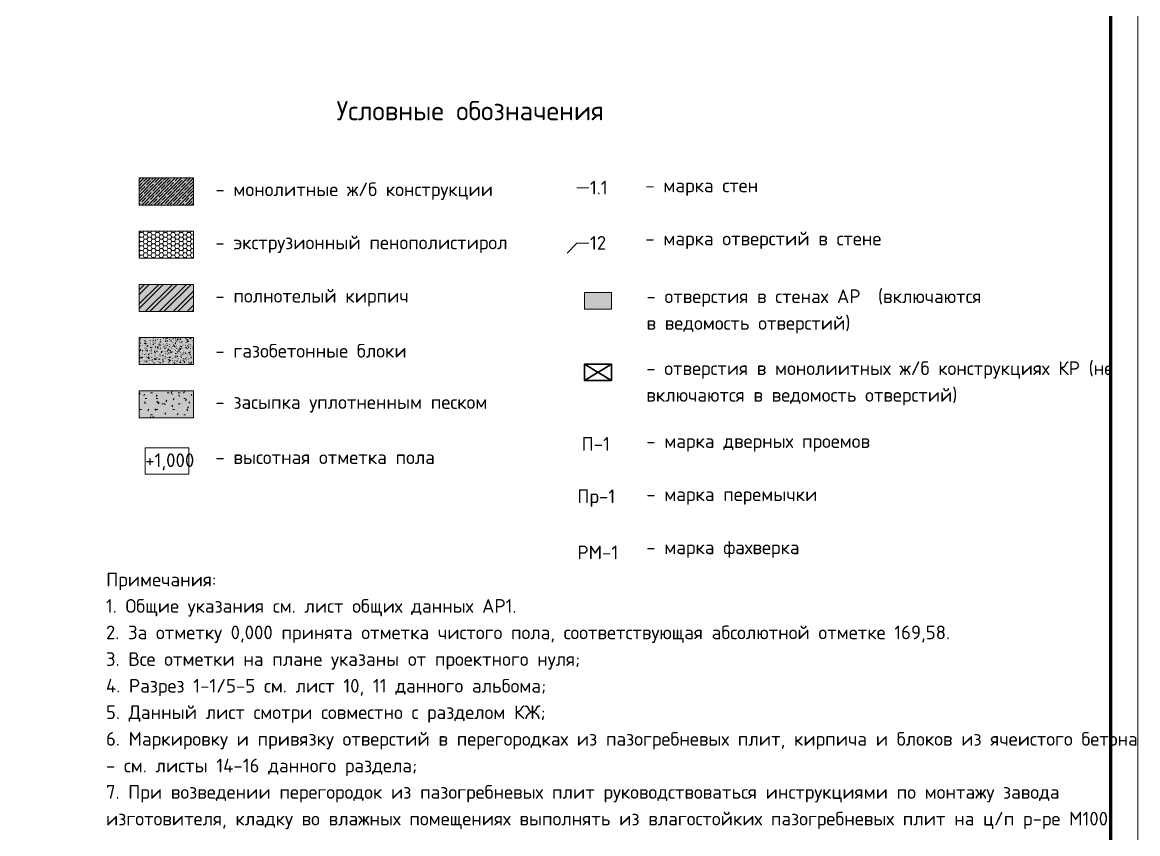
# Model space of a CAD drawing. Header units: millimetres. Extents: x -84737 to 172119, y -43083 to 59399.
# Drawn here: x -21181 to -649, y -28324 to -13387 of the extents above; entities that cross this region are included whole.
import ezdxf

# ---------------------------------------------------------------- set-up
doc = ezdxf.new("R2010")
doc.units = ezdxf.units.MM
doc.layers.add('PDF _Геометрия', color=7, linetype='Continuous')
doc.layers.add('PDF _Текст', color=7, linetype='Continuous')
doc.layers.add('PDF _Сплошная заливка', color=7, linetype='Continuous', true_color=0xffffff)
doc.styles.add('PDF ISOCPEUR', font='isocpeur.ttf')

msp = doc.modelspace()

# ---------------------------------------------------------------- linework, layer by layer
at = {"layer": 'PDF _Геометрия', "lineweight": 20}
msp.add_lwpolyline([(-649, 16309), (-649, -43083), (-84737, -43083), (-84737, 16309)], close=True, dxfattribs=at)
at = {"layer": 'PDF _Геометрия', "lineweight": 60}
msp.add_lwpolyline([(-1148, 15809), (-1148, -42583), (-82744, -42583), (-82744, 15809)], close=True, dxfattribs=at)
at = {"layer": 'PDF _Геометрия', "lineweight": 9}
for points in [[(-19031, -16345), (-18938, -16248)], [(-19031, -16460), (-18824, -16248)], [(-19031, -16574), (-18709, -16248)], [(-19031, -16688), (-18595, -16248)], [(-19031, -16405), (-18980, -16350)], [(-19023, -16278), (-19018, -16278)], [(-19010, -16265), (-18993, -16248)], [(-18993, -16477), (-18921, -16409)], [(-18980, -16752), (-18481, -16248)], [(-18968, -16337), (-18963, -16333)], [(-18951, -16320), (-18879, -16252)], [(-18908, -16392), (-18908, -16392)], [(-18896, -16379), (-18824, -16307)], [(-18866, -16752), (-18367, -16248)], [(-18836, -16434), (-18764, -16367)], [(-18811, -16295), (-18807, -16290)], [(-18794, -16278), (-18764, -16248)], [(-18781, -16494), (-18709, -16422)], [(-18752, -16752), (-18252, -16248)], [(-18752, -16350), (-18752, -16350)], [(-18739, -16337), (-18667, -16265)], [(-18697, -16409), (-18692, -16405)], [(-18680, -16392), (-18608, -16320)], [(-18650, -16252), (-18650, -16248)], [(-18637, -16752), (-18138, -16248)], [(-18625, -16451), (-18553, -16379)], [(-18595, -16307), (-18591, -16307)], [(-18582, -16295), (-18536, -16248)], [(-18540, -16367), (-18536, -16362)], [(-18523, -16752), (-18032, -16257)], [(-18523, -16350), (-18451, -16278)], [(-18481, -16422), (-18481, -16417)], [(-18468, -16409), (-18396, -16337)], [(-18438, -16265), (-18434, -16261)], [(-18426, -16252), (-18422, -16248)], [(-18409, -16752), (-18032, -16371)], [(-18409, -16464), (-18337, -16392)], [(-18379, -16320), (-18379, -16320)], [(-18367, -16307), (-18311, -16248)], [(-18324, -16379), (-18320, -16375)], [(-18311, -16367), (-18240, -16295)], [(-18252, -16422), (-18180, -16350)], [(-18223, -16278), (-18223, -16278)], [(-18210, -16265), (-18197, -16248)], [(-18197, -16477), (-18125, -16409)], [(-18168, -16337), (-18163, -16333)], [(-18155, -16320), (-18083, -16252)], [(-18113, -16392), (-18108, -16392)], [(-18096, -16379), (-18032, -16316)], [(-19031, -16519), (-19023, -16506)], [(-19031, -16629), (-18968, -16566)], [(-19010, -16494), (-19006, -16489)], [(-18980, -16693), (-18908, -16621)], [(-18951, -16549), (-18951, -16549)], [(-18938, -16536), (-18866, -16464)], [(-18896, -16608), (-18891, -16604)], [(-18879, -16591), (-18811, -16523)], [(-18853, -16451), (-18849, -16447)], [(-18824, -16650), (-18752, -16578)], [(-18794, -16506), (-18794, -16506)], [(-18739, -16566), (-18735, -16561)], [(-18722, -16549), (-18650, -16477)], [(-18680, -16621), (-18680, -16621)], [(-18667, -16608), (-18595, -16536)], [(-18637, -16464), (-18637, -16464)], [(-18608, -16663), (-18540, -16591)], [(-18582, -16523), (-18578, -16519)], [(-18565, -16506), (-18493, -16434)], [(-18523, -16578), (-18523, -16574)], [(-18510, -16566), (-18438, -16494)], [(-18451, -16621), (-18379, -16549)], [(-18426, -16477), (-18422, -16477)], [(-18396, -16680), (-18324, -16608)], [(-18367, -16536), (-18367, -16532)], [(-18354, -16523), (-18282, -16451)], [(-18311, -16591), (-18307, -16591)], [(-18295, -16752), (-18032, -16485)], [(-18295, -16578), (-18223, -16506)], [(-18269, -16434), (-18265, -16434)], [(-18240, -16638), (-18168, -16566)], [(-18210, -16494), (-18210, -16489)], [(-18180, -16752), (-18032, -16599)], [(-18180, -16693), (-18113, -16621)], [(-18155, -16549), (-18151, -16549)], [(-18138, -16536), (-18066, -16464)], [(-18096, -16608), (-18096, -16604)], [(-18083, -16591), (-18032, -16544)], [(-18053, -16451), (-18049, -16447)], [(-18041, -16434), (-18032, -16430)], [(-10752, -16434), (-10972, -16434)], [(-19031, -16743), (-19010, -16722)], [(-18993, -16705), (-18993, -16705)], [(-18921, -16748), (-18853, -16680)], [(-18836, -16663), (-18836, -16663)], [(-18811, -16752), (-18794, -16735)], [(-18781, -16722), (-18777, -16718)], [(-18764, -16705), (-18697, -16638)], [(-18697, -16752), (-18637, -16693)], [(-18625, -16680), (-18620, -16676)], [(-18582, -16752), (-18582, -16748)], [(-18565, -16735), (-18565, -16735)], [(-18553, -16722), (-18481, -16650)], [(-18468, -16638), (-18464, -16633)], [(-18468, -16752), (-18426, -16705)], [(-18409, -16693), (-18409, -16688)], [(-18354, -16748), (-18350, -16748)], [(-18337, -16735), (-18269, -16663)], [(-18252, -16650), (-18252, -16646)], [(-18240, -16752), (-18210, -16722)], [(-18197, -16705), (-18193, -16705)], [(-18125, -16748), (-18053, -16680)], [(-18070, -16752), (-18032, -16714)], [(-18041, -16663), (-18036, -16663)], [(-19023, -17230), (-19010, -17255), (-18959, -17255), (-18946, -17230)], [(-18879, -17230), (-18862, -17255), (-18815, -17255), (-18802, -17230)], [(-18731, -17230), (-18718, -17255), (-18671, -17255), (-18654, -17230)], [(-18587, -17230), (-18574, -17255), (-18523, -17255), (-18510, -17230)], [(-18443, -17230), (-18430, -17255), (-18379, -17255), (-18367, -17230)], [(-18299, -17230), (-18282, -17255), (-18235, -17255), (-18218, -17230)], [(-18151, -17230), (-18138, -17255), (-18091, -17255), (-18074, -17230)], [(-19010, -17255), (-19031, -17298), (-19010, -17340), (-18959, -17340), (-18938, -17298)], [(-19031, -17378), (-19010, -17340)], [(-19031, -17382), (-19010, -17421), (-18959, -17421), (-18938, -17378)], [(-19010, -17421), (-19031, -17463), (-19010, -17505), (-18959, -17505), (-18938, -17463)], [(-18959, -17255), (-18938, -17298), (-18887, -17298), (-18862, -17255)], [(-18959, -17340), (-18938, -17378), (-18887, -17378), (-18862, -17340)], [(-18959, -17421), (-18938, -17463), (-18887, -17463), (-18862, -17421)], [(-18887, -17298), (-18862, -17340), (-18815, -17340), (-18790, -17298)], [(-18887, -17378), (-18862, -17421), (-18815, -17421), (-18790, -17378)], [(-18815, -17255), (-18790, -17298), (-18743, -17298), (-18718, -17255)], [(-18815, -17340), (-18790, -17378), (-18743, -17378), (-18718, -17340)], [(-18815, -17421), (-18790, -17463), (-18743, -17463), (-18718, -17421)], [(-18743, -17298), (-18718, -17340), (-18671, -17340), (-18646, -17298)], [(-18743, -17378), (-18718, -17421), (-18671, -17421), (-18646, -17378)], [(-18671, -17255), (-18646, -17298), (-18599, -17298), (-18574, -17255)], [(-18671, -17340), (-18646, -17378), (-18599, -17378), (-18574, -17340)], [(-18671, -17421), (-18646, -17463), (-18599, -17463), (-18574, -17421)], [(-18599, -17298), (-18574, -17340), (-18523, -17340), (-18502, -17298)], [(-18599, -17378), (-18574, -17421), (-18523, -17421), (-18502, -17378)], [(-18523, -17255), (-18502, -17298), (-18451, -17298), (-18430, -17255)], [(-18523, -17340), (-18502, -17378), (-18451, -17378), (-18430, -17340)], [(-18523, -17421), (-18502, -17463), (-18451, -17463), (-18430, -17421)], [(-18451, -17298), (-18430, -17340), (-18379, -17340), (-18354, -17298)], [(-18451, -17378), (-18430, -17421), (-18379, -17421), (-18354, -17378)], [(-18379, -17255), (-18354, -17298), (-18307, -17298), (-18282, -17255)], [(-18379, -17340), (-18354, -17378), (-18307, -17378), (-18282, -17340)], [(-18379, -17421), (-18354, -17463), (-18307, -17463), (-18282, -17421)], [(-18307, -17298), (-18282, -17340), (-18235, -17340), (-18210, -17298)], [(-18307, -17378), (-18282, -17421), (-18235, -17421), (-18210, -17378)], [(-18235, -17255), (-18210, -17298), (-18163, -17298), (-18138, -17255)], [(-18235, -17340), (-18210, -17378), (-18163, -17378), (-18138, -17340)], [(-18235, -17421), (-18210, -17463), (-18163, -17463), (-18138, -17421)], [(-18163, -17298), (-18138, -17340), (-18091, -17340), (-18066, -17298)], [(-18163, -17378), (-18138, -17421), (-18091, -17421), (-18066, -17378)], [(-18091, -17255), (-18066, -17298), (-18032, -17298)], [(-18091, -17340), (-18066, -17378), (-18032, -17378)], [(-18091, -17421), (-18066, -17463), (-18032, -17463)], [(-19010, -17505), (-19031, -17548), (-19010, -17590), (-18959, -17590), (-18938, -17548)], [(-19010, -17590), (-19031, -17632), (-19010, -17675), (-18959, -17675), (-18938, -17632)], [(-18959, -17505), (-18938, -17548), (-18887, -17548), (-18862, -17505)], [(-18959, -17590), (-18938, -17632), (-18887, -17632), (-18862, -17590)], [(-18887, -17463), (-18862, -17505), (-18815, -17505), (-18790, -17463)], [(-18887, -17548), (-18862, -17590), (-18815, -17590), (-18790, -17548)], [(-18887, -17632), (-18862, -17675), (-18815, -17675), (-18790, -17632)], [(-18815, -17505), (-18790, -17548), (-18743, -17548), (-18718, -17505)], [(-18815, -17590), (-18790, -17632), (-18743, -17632), (-18718, -17590)], [(-18743, -17463), (-18718, -17505), (-18671, -17505), (-18646, -17463)], [(-18743, -17548), (-18718, -17590), (-18671, -17590), (-18646, -17548)], [(-18743, -17632), (-18718, -17675), (-18671, -17675), (-18646, -17632)], [(-18671, -17505), (-18646, -17548), (-18599, -17548), (-18574, -17505)], [(-18671, -17590), (-18646, -17632), (-18599, -17632), (-18574, -17590)], [(-18599, -17463), (-18574, -17505), (-18523, -17505), (-18502, -17463)], [(-18599, -17548), (-18574, -17590), (-18523, -17590), (-18502, -17548)], [(-18599, -17632), (-18574, -17675), (-18523, -17675), (-18502, -17632)], [(-18523, -17505), (-18502, -17548), (-18451, -17548), (-18430, -17505)], [(-18523, -17590), (-18502, -17632), (-18451, -17632), (-18430, -17590)], [(-18451, -17463), (-18430, -17505), (-18379, -17505), (-18354, -17463)], [(-18451, -17548), (-18430, -17590), (-18379, -17590), (-18354, -17548)], [(-18451, -17632), (-18430, -17675), (-18379, -17675), (-18354, -17632)], [(-18379, -17505), (-18354, -17548), (-18307, -17548), (-18282, -17505)], [(-18379, -17590), (-18354, -17632), (-18307, -17632), (-18282, -17590)], [(-18307, -17463), (-18282, -17505), (-18235, -17505), (-18210, -17463)], [(-18307, -17548), (-18282, -17590), (-18235, -17590), (-18210, -17548)], [(-18307, -17632), (-18282, -17675), (-18235, -17675), (-18210, -17632)], [(-18235, -17505), (-18210, -17548), (-18163, -17548), (-18138, -17505)], [(-18235, -17590), (-18210, -17632), (-18163, -17632), (-18138, -17590)], [(-18163, -17463), (-18138, -17505), (-18091, -17505), (-18066, -17463)], [(-18163, -17548), (-18138, -17590), (-18091, -17590), (-18066, -17548)], [(-18163, -17632), (-18138, -17675), (-18091, -17675), (-18066, -17632)], [(-18091, -17505), (-18066, -17548), (-18032, -17548)], [(-18091, -17590), (-18066, -17632), (-18032, -17632)], [(-10752, -17454), (-10972, -17454), (-11154, -17636)], [(-19023, -17730), (-19031, -17717), (-19010, -17675)], [(-18959, -17675), (-18938, -17717), (-18887, -17717), (-18879, -17730)], [(-18946, -17730), (-18938, -17717)], [(-18887, -17717), (-18862, -17675)], [(-18815, -17675), (-18790, -17717), (-18743, -17717), (-18735, -17730)], [(-18798, -17730), (-18790, -17717)], [(-18743, -17717), (-18718, -17675)], [(-18671, -17675), (-18646, -17717), (-18599, -17717), (-18591, -17730)], [(-18654, -17730), (-18646, -17717)], [(-18599, -17717), (-18574, -17675)], [(-18523, -17675), (-18502, -17717), (-18451, -17717), (-18443, -17730)], [(-18510, -17730), (-18502, -17717)], [(-18451, -17717), (-18430, -17675)], [(-18379, -17675), (-18354, -17717), (-18307, -17717), (-18299, -17730)], [(-18362, -17730), (-18354, -17717)], [(-18307, -17717), (-18282, -17675)], [(-18235, -17675), (-18210, -17717), (-18163, -17717), (-18155, -17730)], [(-18218, -17730), (-18210, -17717)], [(-18163, -17717), (-18138, -17675)], [(-18091, -17675), (-18066, -17717), (-18032, -17717)], [(-18074, -17730), (-18066, -17717)], [(-19031, -18314), (-18929, -18212)], [(-19031, -18572), (-18671, -18212)], [(-19031, -18398), (-18845, -18212)], [(-19031, -18656), (-18587, -18212)], [(-18917, -18711), (-18417, -18212)], [(-18832, -18711), (-18333, -18212)], [(-18659, -18711), (-18159, -18212)], [(-18574, -18711), (-18074, -18212)], [(-18405, -18711), (-18032, -18339)], [(-18316, -18711), (-18032, -18424)], [(-18146, -18711), (-18032, -18597)], [(-18062, -18711), (-18032, -18682)], [(-19031, -19224), (-19027, -19219), (-19031, -19232)], [(-19031, -19232), (-19031, -19232)], [(-19027, -19236), (-19023, -19241)], [(-19014, -19283), (-19010, -19287)], [(-19010, -19211), (-19006, -19207)], [(-19010, -19270), (-19010, -19270)], [(-19006, -19232), (-19001, -19232)], [(-19006, -19300), (-19001, -19300)], [(-18959, -19228), (-18955, -19228)], [(-18938, -19291), (-18934, -19291)], [(-18929, -19241), (-18925, -19245)], [(-18921, -19262), (-18917, -19257)], [(-18917, -19198), (-18913, -19198)], [(-18908, -19266), (-18904, -19266)], [(-18887, -19219), (-18887, -19219)], [(-18832, -19245), (-18828, -19249)], [(-18824, -19245), (-18824, -19245)], [(-18819, -19274), (-18819, -19274)], [(-18798, -19249), (-18798, -19249)], [(-18777, -19270), (-18773, -19270)], [(-18773, -19202), (-18769, -19202)], [(-18756, -19287), (-18752, -19291)], [(-18735, -19249), (-18731, -19253)], [(-18735, -19296), (-18731, -19291)], [(-18731, -19232), (-18726, -19232)], [(-18726, -19198), (-18726, -19198)], [(-18705, -19262), (-18705, -19262)], [(-18692, -19228), (-18692, -19232)], [(-18675, -19190), (-18675, -19190)], [(-18675, -19190), (-18663, -19190)], [(-18663, -19190), (-18663, -19190)], [(-18650, -19270), (-18646, -19270)], [(-18642, -19283), (-18637, -19279)], [(-18637, -19224), (-18637, -19219)], [(-18637, -19253), (-18633, -19257)], [(-18591, -19245), (-18587, -19245)], [(-18587, -19211), (-18582, -19211)], [(-18544, -19207), (-18540, -19207)], [(-18544, -19241), (-18540, -19241)], [(-18544, -19249), (-18540, -19253)], [(-18544, -19270), (-18544, -19266)], [(-18540, -19257), (-18536, -19262)], [(-18510, -19190), (-18510, -19207), (-18527, -19202), (-18515, -19190)], [(-18523, -19304), (-18519, -19300)], [(-18481, -19194), (-18477, -19194)], [(-18477, -19228), (-18472, -19228)], [(-18464, -19190), (-18460, -19194)], [(-18451, -19194), (-18447, -19194)], [(-18451, -19257), (-18447, -19253)], [(-18443, -19262), (-18438, -19266)], [(-18434, -19232), (-18434, -19236)], [(-18409, -19287), (-18405, -19287)], [(-18367, -19194), (-18362, -19198)], [(-18367, -19296), (-18362, -19300)], [(-18362, -19215), (-18358, -19215)], [(-18362, -19279), (-18358, -19279)], [(-18358, -19245), (-18358, -19241)], [(-18345, -19266), (-18341, -19270)], [(-18328, -19215), (-18328, -19215)], [(-18316, -19207), (-18311, -19207)], [(-18295, -19270), (-18290, -19270)], [(-18269, -19198), (-18265, -19202)], [(-18265, -19232), (-18261, -19228)], [(-18265, -19291), (-18265, -19291)], [(-18261, -19279), (-18256, -19279)], [(-18248, -19270), (-18244, -19274)], [(-18244, -19198), (-18244, -19198)], [(-18223, -19194), (-18218, -19198)], [(-18176, -19257), (-18176, -19257)], [(-18172, -19202), (-18168, -19207)], [(-18172, -19219), (-18168, -19215)], [(-18172, -19279), (-18172, -19274)], [(-18155, -19262), (-18151, -19262)], [(-18146, -19274), (-18146, -19279)], [(-18134, -19249), (-18129, -19249)], [(-18079, -19207), (-18074, -19202)], [(-18079, -19266), (-18079, -19266)], [(-18074, -19207), (-18070, -19211)], [(-18062, -19241), (-18058, -19241)], [(-18049, -19279), (-18049, -19283)], [(-18045, -19241), (-18045, -19245)], [(-19031, -19435), (-19031, -19435)], [(-19023, -19355), (-19023, -19359)], [(-19018, -19452), (-19014, -19452)], [(-19014, -19334), (-19010, -19329)], [(-19014, -19393), (-19014, -19393)], [(-19006, -19406), (-19006, -19410)], [(-19001, -19431), (-18997, -19431)], [(-18984, -19363), (-18980, -19363)], [(-18968, -19325), (-18968, -19325)], [(-18968, -19490), (-18963, -19490)], [(-18963, -19338), (-18963, -19338)], [(-18929, -19503), (-18925, -19503)], [(-18925, -19359), (-18925, -19363)], [(-18925, -19380), (-18921, -19380)], [(-18925, -19444), (-18925, -19439)], [(-18921, -19321), (-18921, -19317)], [(-18921, -19486), (-18917, -19486)], [(-18917, -19418), (-18913, -19418)], [(-18908, -19499), (-18904, -19499)], [(-18904, -19431), (-18900, -19435)], [(-18900, -19389), (-18896, -19389)], [(-18870, -19346), (-18866, -19346)], [(-18870, -19414), (-18870, -19414)], [(-18866, -19342), (-18866, -19342)], [(-18862, -19304), (-18862, -19308)], [(-18849, -19478), (-18849, -19478)], [(-18832, -19427), (-18828, -19427)], [(-18832, -19490), (-18832, -19486)], [(-18828, -19308), (-18824, -19304)], [(-18828, -19363), (-18828, -19368)], [(-18828, -19368), (-18828, -19368)], [(-18824, -19342), (-18819, -19342)], [(-18807, -19435), (-18802, -19439)], [(-18802, -19406), (-18798, -19406)], [(-18802, -19478), (-18798, -19482)], [(-18794, -19368), (-18790, -19372)], [(-18769, -19342), (-18769, -19346)], [(-18756, -19334), (-18752, -19334)], [(-18739, -19414), (-18735, -19414)], [(-18739, -19478), (-18735, -19473)], [(-18735, -19355), (-18731, -19355)], [(-18735, -19461), (-18731, -19461)], [(-18731, -19368), (-18726, -19372)], [(-18709, -19439), (-18705, -19444)], [(-18692, -19461), (-18692, -19461)], [(-18688, -19351), (-18684, -19355)], [(-18688, -19389), (-18684, -19389)], [(-18688, -19456), (-18688, -19456)], [(-18671, -19346), (-18671, -19351)], [(-18650, -19499), (-18646, -19503)], [(-18646, -19406), (-18642, -19401)], [(-18646, -19465), (-18646, -19465)], [(-18642, -19342), (-18642, -19342)], [(-18642, -19384), (-18637, -19384)], [(-18637, -19317), (-18637, -19317)], [(-18633, -19372), (-18629, -19376)], [(-18620, -19448), (-18616, -19444)], [(-18612, -19444), (-18608, -19448)], [(-18595, -19313), (-18591, -19313)], [(-18587, -19444), (-18587, -19444)], [(-18578, -19334), (-18578, -19334)], [(-18574, -19351), (-18570, -19355)], [(-18574, -19376), (-18570, -19372)], [(-18553, -19452), (-18549, -19448)], [(-18553, -19503), (-18549, -19503)], [(-18549, -19329), (-18544, -19329)], [(-18549, -19389), (-18549, -19389)], [(-18544, -19482), (-18540, -19486)], [(-18536, -19376), (-18532, -19380)], [(-18515, -19448), (-18510, -19452)], [(-18506, -19431), (-18502, -19431)], [(-18506, -19499), (-18502, -19499)], [(-18481, -19423), (-18477, -19427)], [(-18477, -19355), (-18472, -19359)], [(-18472, -19313), (-18472, -19317)], [(-18460, -19427), (-18455, -19423)], [(-18460, -19439), (-18455, -19435)], [(-18460, -19499), (-18460, -19499)], [(-18455, -19317), (-18451, -19317)], [(-18455, -19359), (-18451, -19359)], [(-18455, -19376), (-18451, -19376)], [(-18438, -19380), (-18434, -19384)], [(-18438, -19465), (-18434, -19465)], [(-18438, -19486), (-18434, -19486)], [(-18417, -19452), (-18413, -19456)], [(-18409, -19355), (-18409, -19351)], [(-18388, -19414), (-18388, -19414)], [(-18379, -19359), (-18375, -19363)], [(-18375, -19406), (-18371, -19406)], [(-18367, -19427), (-18362, -19427)], [(-18367, -19486), (-18367, -19486)], [(-18362, -19304), (-18358, -19304)], [(-18362, -19368), (-18362, -19363)], [(-18341, -19342), (-18337, -19342)], [(-18341, -19384), (-18337, -19389)], [(-18328, -19444), (-18328, -19448)], [(-18324, -19473), (-18320, -19473)], [(-18320, -19456), (-18316, -19461)], [(-18282, -19363), (-18278, -19368)], [(-18278, -19465), (-18273, -19465)], [(-18273, -19401), (-18269, -19401)], [(-18273, -19473), (-18269, -19473)], [(-18269, -19351), (-18265, -19351)], [(-18269, -19389), (-18265, -19389)], [(-18269, -19414), (-18269, -19410)], [(-18244, -19389), (-18240, -19393)], [(-18227, -19329), (-18223, -19329)], [(-18227, -19393), (-18227, -19393)], [(-18223, -19427), (-18223, -19431)], [(-18218, -19461), (-18218, -19465)], [(-18206, -19456), (-18206, -19456)], [(-18185, -19368), (-18180, -19372)], [(-18180, -19321), (-18176, -19321)], [(-18180, -19461), (-18176, -19461)], [(-18176, -19338), (-18172, -19338)], [(-18176, -19401), (-18176, -19397)], [(-18159, -19368), (-18159, -19372)], [(-18159, -19384), (-18155, -19384)], [(-18155, -19490), (-18151, -19495)], [(-18146, -19393), (-18142, -19397)], [(-18121, -19465), (-18121, -19469)], [(-18117, -19410), (-18113, -19410)], [(-18113, -19313), (-18108, -19313)], [(-18091, -19444), (-18087, -19444)], [(-18087, -19372), (-18083, -19376)], [(-18087, -19448), (-18083, -19448)], [(-18083, -19329), (-18079, -19325)], [(-18083, -19389), (-18083, -19384)], [(-18053, -19351), (-18053, -19355)], [(-18049, -19397), (-18045, -19401)], [(-18045, -19372), (-18041, -19372)], [(-18045, -19435), (-18041, -19435)], [(-18045, -19473), (-18045, -19473)], [(-18032, -19418), (-18032, -19414)], [(-18032, -19418), (-18032, -19418)], [(-19027, -19638), (-19023, -19634)], [(-19023, -19516), (-19018, -19511)], [(-19023, -19575), (-19018, -19575)], [(-19014, -19516), (-19010, -19516)], [(-19014, -19562), (-19010, -19562)], [(-19014, -19630), (-19014, -19630)], [(-19006, -19638), (-19006, -19638)], [(-18997, -19545), (-18997, -19550)], [(-18976, -19621), (-18972, -19621)], [(-18972, -19554), (-18968, -19558), (-18963, -19558)], [(-18946, -19621), (-18942, -19621)], [(-18938, -19528), (-18938, -19528)], [(-18934, -19626), (-18929, -19621)], [(-18934, -19685), (-18934, -19685)], [(-18929, -19562), (-18929, -19562)], [(-18900, -19554), (-18900, -19550), (-18896, -19550)], [(-18900, -19621), (-18896, -19621)], [(-18879, -19621), (-18874, -19626)], [(-18879, -19677), (-18874, -19677)], [(-18862, -19537), (-18862, -19541)], [(-18841, -19533), (-18841, -19533)], [(-18841, -19672), (-18836, -19672)], [(-18836, -19550), (-18832, -19550)], [(-18836, -19613), (-18836, -19609)], [(-18832, -19605), (-18828, -19605)], [(-18832, -19672), (-18832, -19672)], [(-18802, -19554), (-18798, -19558)], [(-18794, -19600), (-18790, -19605)], [(-18786, -19600), (-18781, -19600)], [(-18781, -19533), (-18781, -19533)], [(-18781, -19626), (-18777, -19630)], [(-18764, -19664), (-18760, -19664)], [(-18756, -19520), (-18756, -19520)], [(-18747, -19660), (-18743, -19655)], [(-18743, -19537), (-18739, -19537)], [(-18743, -19537), (-18743, -19537)], [(-18743, -19600), (-18743, -19596)], [(-18739, -19528), (-18735, -19528)], [(-18718, -19592), (-18714, -19592)], [(-18705, -19558), (-18701, -19562)], [(-18688, -19583), (-18684, -19583)], [(-18684, -19630), (-18680, -19634)], [(-18667, -19520), (-18667, -19520)], [(-18654, -19647), (-18650, -19647), (-18646, -19647)], [(-18650, -19524), (-18646, -19524)], [(-18650, -19588), (-18650, -19583)], [(-18646, -19537), (-18642, -19541)], [(-18608, -19562), (-18604, -19566)], [(-18604, -19643), (-18599, -19643)], [(-18599, -19575), (-18599, -19575)], [(-18587, -19634), (-18582, -19638)], [(-18587, -19672), (-18587, -19677)], [(-18578, -19566), (-18578, -19566)], [(-18557, -19575), (-18553, -19571), (-18557, -19571)], [(-18557, -19634), (-18557, -19630)], [(-18553, -19511), (-18553, -19511)], [(-18549, -19541), (-18544, -19545)], [(-18536, -19634), (-18532, -19630)], [(-18510, -19566), (-18506, -19571)], [(-18489, -19638), (-18485, -19643)], [(-18485, -19562), (-18481, -19558)], [(-18481, -19655), (-18477, -19660)], [(-18472, -19545), (-18472, -19550)], [(-18468, -19681), (-18464, -19681)], [(-18468, -19689), (-18464, -19689)], [(-18464, -19562), (-18460, -19558)], [(-18464, -19621), (-18464, -19617)], [(-18451, -19545), (-18447, -19550)], [(-18422, -19685), (-18417, -19681)], [(-18417, -19617), (-18413, -19617)], [(-18413, -19571), (-18409, -19575)], [(-18392, -19643), (-18388, -19647)], [(-18375, -19638), (-18371, -19638)], [(-18375, -19672), (-18371, -19668)], [(-18371, -19550), (-18367, -19545), (-18371, -19545)], [(-18371, -19609), (-18371, -19609)], [(-18371, -19613), (-18371, -19609)], [(-18367, -19528), (-18362, -19528)], [(-18354, -19550), (-18350, -19554)], [(-18350, -19672), (-18350, -19672)], [(-18333, -19677), (-18328, -19681)], [(-18324, -19537), (-18320, -19537)], [(-18316, -19575), (-18311, -19579)], [(-18303, -19600), (-18299, -19600)], [(-18290, -19647), (-18290, -19651)], [(-18278, -19596), (-18273, -19592)], [(-18278, -19655), (-18278, -19655)], [(-18273, -19537), (-18273, -19533)], [(-18269, -19617), (-18265, -19621)], [(-18261, -19511), (-18256, -19511)], [(-18256, -19528), (-18252, -19528)], [(-18256, -19554), (-18252, -19558)], [(-18235, -19660), (-18231, -19660)], [(-18223, -19660), (-18223, -19660)], [(-18218, -19579), (-18214, -19583)], [(-18193, -19651), (-18193, -19655)], [(-18189, -19588), (-18185, -19588)], [(-18189, -19651), (-18189, -19651)], [(-18185, -19583), (-18180, -19579)], [(-18185, -19643), (-18185, -19643)], [(-18180, -19520), (-18180, -19520)], [(-18159, -19558), (-18155, -19562)], [(-18159, -19600), (-18159, -19605)], [(-18142, -19579), (-18138, -19579)], [(-18138, -19516), (-18138, -19516)], [(-18121, -19583), (-18117, -19588)], [(-18121, -19643), (-18117, -19643), (-18117, -19638)], [(-18096, -19507), (-18091, -19507)], [(-18096, -19655), (-18096, -19660)], [(-18091, -19571), (-18087, -19571)], [(-18091, -19630), (-18091, -19630)], [(-18087, -19511), (-18087, -19507)], [(-18074, -19571), (-18070, -19571)], [(-18062, -19562), (-18058, -19566)], [(-18053, -19583), (-18053, -19583)], [(-19014, -20231), (-19031, -20201)], [(-18929, -20231), (-18946, -20261)], [(-18921, -20311), (-18887, -20311)], [(-18819, -20210), (-18786, -20210)], [(-18701, -20244), (-18718, -20273)], [(-18718, -20311), (-18684, -20311)], [(-18515, -20210), (-18481, -20210)], [(-18422, -20172), (-18438, -20201)], [(-18422, -20239), (-18438, -20210)], [(-18388, -20311), (-18405, -20337)], [(-18311, -20210), (-18278, -20210)], [(-18286, -20278), (-18303, -20248)], [(-18197, -20184), (-18214, -20214)], [(-18210, -20311), (-18176, -20311)], [(-18159, -20324), (-18176, -20354)], [(-18058, -20261), (-18074, -20235)], [(-19023, -20515), (-18989, -20515)], [(-18913, -20405), (-18929, -20375)], [(-18853, -20510), (-18870, -20540)], [(-18726, -20532), (-18743, -20502)], [(-18718, -20515), (-18684, -20515)], [(-18688, -20392), (-18705, -20362)], [(-18663, -20383), (-18680, -20413)], [(-18616, -20413), (-18582, -20413)], [(-18549, -20430), (-18565, -20400)], [(-18523, -20345), (-18540, -20375)], [(-18409, -20464), (-18426, -20438)], [(-18413, -20515), (-18379, -20515)], [(-18311, -20413), (-18278, -20413)], [(-18134, -20540), (-18151, -20510)], [(-18121, -20464), (-18138, -20489)], [(-18096, -20400), (-18113, -20371)], [(-18815, -20650), (-18828, -20671)], [(-18819, -20616), (-18786, -20616)], [(-18760, -20667), (-18777, -20642)], [(-18540, -20574), (-18557, -20603)], [(-18409, -20671), (-18413, -20663)], [(-18311, -20587), (-18328, -20616)], [(-18210, -20616), (-18176, -20616)]]:
    msp.add_lwpolyline(points, dxfattribs=at)
for points in [[(-18032, -16248), (-19031, -16248), (-19031, -16752), (-18032, -16752)], [(-18032, -17230), (-19031, -17230), (-19031, -17730), (-18032, -17730)], [(-18032, -18212), (-19031, -18212), (-19031, -18711), (-18032, -18711)], [(-10333, -18665), (-10333, -18364), (-10833, -18364), (-10833, -18665)], [(-18032, -19190), (-19031, -19190), (-19031, -19689), (-18032, -19689)], [(-18921, -19296), (-18921, -19304), (-18934, -19300)], [(-18904, -19296), (-18900, -19304), (-18913, -19304)], [(-18764, -19236), (-18769, -19245), (-18777, -19241)], [(-18536, -19190), (-18532, -19202), (-18544, -19202)], [(-18502, -19249), (-18506, -19262), (-18515, -19253)], [(-18405, -19202), (-18400, -19215), (-18413, -19211)], [(-18350, -19190), (-18354, -19202), (-18362, -19194)], [(-18316, -19236), (-18333, -19236), (-18316, -19219)], [(-18273, -19215), (-18269, -19224), (-18282, -19224)], [(-18240, -19266), (-18244, -19274), (-18252, -19270)], [(-18142, -19224), (-18138, -19236), (-18151, -19236)], [(-18121, -19266), (-18138, -19266), (-18121, -19249)], [(-18087, -19207), (-18091, -19215), (-18100, -19211)], [(-19010, -19418), (-19006, -19431), (-19018, -19431)], [(-18963, -19427), (-18968, -19439), (-18976, -19431)], [(-18874, -19355), (-18891, -19351), (-18879, -19338)], [(-18879, -19431), (-18874, -19444), (-18887, -19444)], [(-18853, -19499), (-18857, -19511), (-18866, -19507)], [(-18811, -19368), (-18815, -19380), (-18824, -19372)], [(-18773, -19304), (-18769, -19317), (-18781, -19317)], [(-18747, -19444), (-18743, -19456), (-18756, -19452)], [(-18701, -19439), (-18705, -19452), (-18714, -19448)], [(-18680, -19384), (-18697, -19384), (-18684, -19368)], [(-18654, -19308), (-18659, -19321), (-18667, -19313)], [(-18642, -19317), (-18637, -19329), (-18650, -19329)], [(-18616, -19456), (-18612, -19465), (-18625, -19465)], [(-18549, -19384), (-18553, -19393), (-18561, -19389)], [(-18510, -19329), (-18506, -19338), (-18519, -19338)], [(-18485, -19414), (-18502, -19414), (-18489, -19397)], [(-18485, -19465), (-18481, -19478), (-18493, -19478)], [(-18438, -19456), (-18443, -19469), (-18451, -19461)], [(-18392, -19325), (-18396, -19334), (-18405, -19329)], [(-18379, -19338), (-18375, -19351), (-18388, -19351)], [(-18354, -19478), (-18350, -19490), (-18362, -19486)], [(-18290, -19444), (-18307, -19444), (-18295, -19427)], [(-18286, -19397), (-18286, -19410), (-18299, -19401)], [(-18248, -19351), (-18244, -19363), (-18256, -19363)], [(-18223, -19490), (-18218, -19499), (-18231, -19499)], [(-18176, -19469), (-18180, -19482), (-18189, -19478)], [(-18129, -19338), (-18134, -19351), (-18142, -19342)], [(-18117, -19363), (-18113, -19376), (-18125, -19372)], [(-18096, -19478), (-18113, -19473), (-18100, -19461)], [(-18091, -19499), (-18087, -19511), (-18100, -19511)], [(-19010, -19558), (-19010, -19571), (-19023, -19562)], [(-18984, -19558), (-18980, -19571), (-18993, -19566)], [(-18900, -19634), (-18904, -19643), (-18913, -19638)], [(-18853, -19562), (-18870, -19562), (-18853, -19545)], [(-18853, -19571), (-18849, -19579), (-18862, -19579)], [(-18743, -19575), (-18747, -19583), (-18756, -19579)], [(-18722, -19579), (-18718, -19592), (-18731, -19592)], [(-18659, -19592), (-18671, -19592), (-18659, -19575)], [(-18637, -19647), (-18642, -19660), (-18650, -19651)], [(-18591, -19516), (-18595, -19524), (-18604, -19520)], [(-18591, -19592), (-18587, -19605), (-18599, -19605)], [(-18481, -19588), (-18485, -19600), (-18493, -19592)], [(-18464, -19626), (-18477, -19621), (-18464, -19605)], [(-18460, -19605), (-18455, -19613), (-18468, -19613)], [(-18375, -19664), (-18375, -19672), (-18388, -19668)], [(-18328, -19528), (-18333, -19541), (-18341, -19533)], [(-18328, -19613), (-18324, -19626), (-18337, -19626)], [(-18265, -19655), (-18282, -19651), (-18269, -19638)], [(-18218, -19605), (-18223, -19613), (-18231, -19609)], [(-18197, -19626), (-18193, -19638), (-18206, -19638)], [(-18108, -19677), (-18113, -19689), (-18125, -19681)], [(-18070, -19685), (-18087, -19681), (-18074, -19668)], [(-18066, -19545), (-18070, -19554), (-18079, -19550)], [(-18066, -19638), (-18062, -19651), (-18074, -19647)], [(-18032, -20172), (-19031, -20172), (-19031, -20671), (-18032, -20671)], [(-18921, -21221), (-18117, -21221), (-18117, -21708), (-18921, -21708)]]:
    msp.add_lwpolyline(points, close=True, dxfattribs=at)
at = {"layer": 'PDF _Геометрия', "lineweight": 30}
msp.add_lwpolyline([(-10333, -19981), (-10833, -19981), (-10833, -19681), (-10333, -19681)], close=True, dxfattribs=at)
for points in [[(-10833, -19681), (-10337, -19981)], [(-10333, -19681), (-10833, -19981)]]:
    msp.add_lwpolyline(points, dxfattribs=at)
at = {"layer": 'PDF _Сплошная заливка', "lineweight": 9, "transparency": 33554559}
for points in [[(-19031, -16248), (-19031, -16752), (-18032, -16248), (-18032, -16752)], [(-19031, -18212), (-19031, -18711), (-18032, -18212), (-18032, -18711)], [(-19031, -19190), (-19031, -19689), (-18032, -19190), (-18032, -19689)], [(-19031, -20172), (-19031, -20671), (-18032, -20172), (-18032, -20671)]]:
    msp.add_solid(points, dxfattribs=at)
at = {"layer": 'PDF _Сплошная заливка', "color": 7, "lineweight": 9, "transparency": 33554559}
msp.add_solid([(-10833, -18364), (-10833, -18665), (-10333, -18364), (-10333, -18665)], dxfattribs=at)

# ---------------------------------------------------------------- texts
at = {"layer": 'PDF _Текст', "attachment_point": 4, "style": 'PDF ISOCPEUR'}
for s, insert, char_height in [('Условные обозначения', (-15397, -15014), 353.94), ('- монолитные ж/б конструкции', (-17627, -16496), 251.59), ('1.1', (-10732, -16429), 251.6), ('- марка стен', (-9712, -16424), 251.57), ('- марка отверстий в стене', (-9712, -17402), 251.57), ('- экструзионный пенополистирол', (-17627, -17474), 251.59), ('12', (-10732, -17448), 252.3), ('- полнотелый кирпич', (-17627, -18456), 251.59), ('- отверстия в стенах АР  (включаются', (-9691, -18465), 251.26), ('в ведомость отверстий)', (-9691, -18956), 251.26), ('- газобетонные блоки', (-17627, -19434), 251.59), ('- отверстия в монолиитных ж/б конструкциях КР (не', (-9695, -19789), 251.26), ('включаются в ведомость отверстий)', (-9695, -20280), 251.26), ('- засыпка уплотненным песком', (-17627, -20412), 251.59), ('П-1', (-10885, -21148), 251.6), ('- марка дверных проемов', (-9695, -21131), 251.45), ('+1,000', (-18918, -21478), 252.3), ('- высотная отметка пола', (-17627, -21394), 251.59), ('Пр-1', (-10965, -22147), 252.3), ('- марка перемычки', (-9695, -22109), 251.45), ('- марка фахверка', (-9695, -23087), 251.45), ('РМ-1', (-10965, -23146), 252.3), ('Примечания:', (-19638, -23679), 251.53), ('1. Общие указания см. лист общих данных АР1.', (-19642, -24166), 251.53), ('2. За отметку 0,000 принята отметка чистого пола, соответствующая абсолютной отметке 169,58.', (-19642, -24653), 251.53), ('3. Все отметки на плане указаны от проектного нуля;', (-19642, -25144), 251.53), ('4. Разрез 1-1/5-5 см. лист 10, 11 данного альбома;', (-19642, -25635), 251.53), ('5. Данный лист смотри совместно с разделом КЖ;', (-19642, -26122), 251.53), ('6. Маркировку и привязку отверстий в перегородках из пазогребневых плит, кирпича и блоков из ячеистого бетона', (-19642, -26613), 251.531), ('- см. листы 14-16 данного раздела;', (-19642, -27104), 251.53), ('7. При возведении перегородок из пазогребневых плит руководствоваться инструкциями по монтажу завода', (-19642, -27590), 251.53), ('изготовителя, кладку во влажных помещениях выполнять из влагостойких пазогребневых плит на ц/п р-ре М100;', (-19642, -28081), 251.531)]:
    msp.add_mtext(s, dxfattribs=dict(at, insert=insert, char_height=char_height))

doc.saveas('drawing.dxf')
